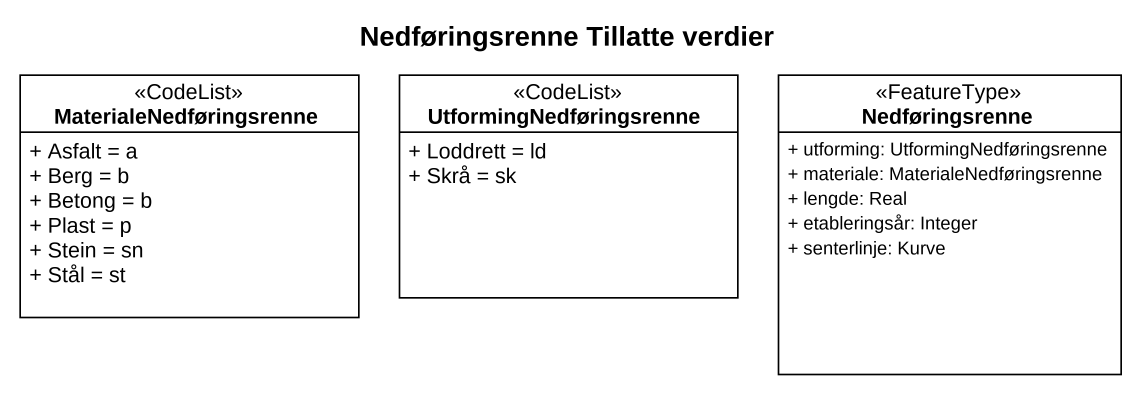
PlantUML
@startuml
title Nedføringsrenne Tillatte verdier
hide circle
hide empty members
skinparam classAttributeIconSize 0
class MaterialeNedføringsrenne <<CodeList>> {
  + Asfalt = a
  + Berg = b
  + Betong = b
  + Plast = p
  + Stein = sn
  + Stål = st
}
class UtformingNedføringsrenne <<CodeList>> {
  + Loddrett = ld
  + Skrå = sk
}
class Nedføringsrenne <<FeatureType>> {
  + utforming: UtformingNedføringsrenne
  + materiale: MaterialeNedføringsrenne
  + lengde: Real
  + etableringsår: Integer
  + senterlinje: Kurve
}
@enduml
